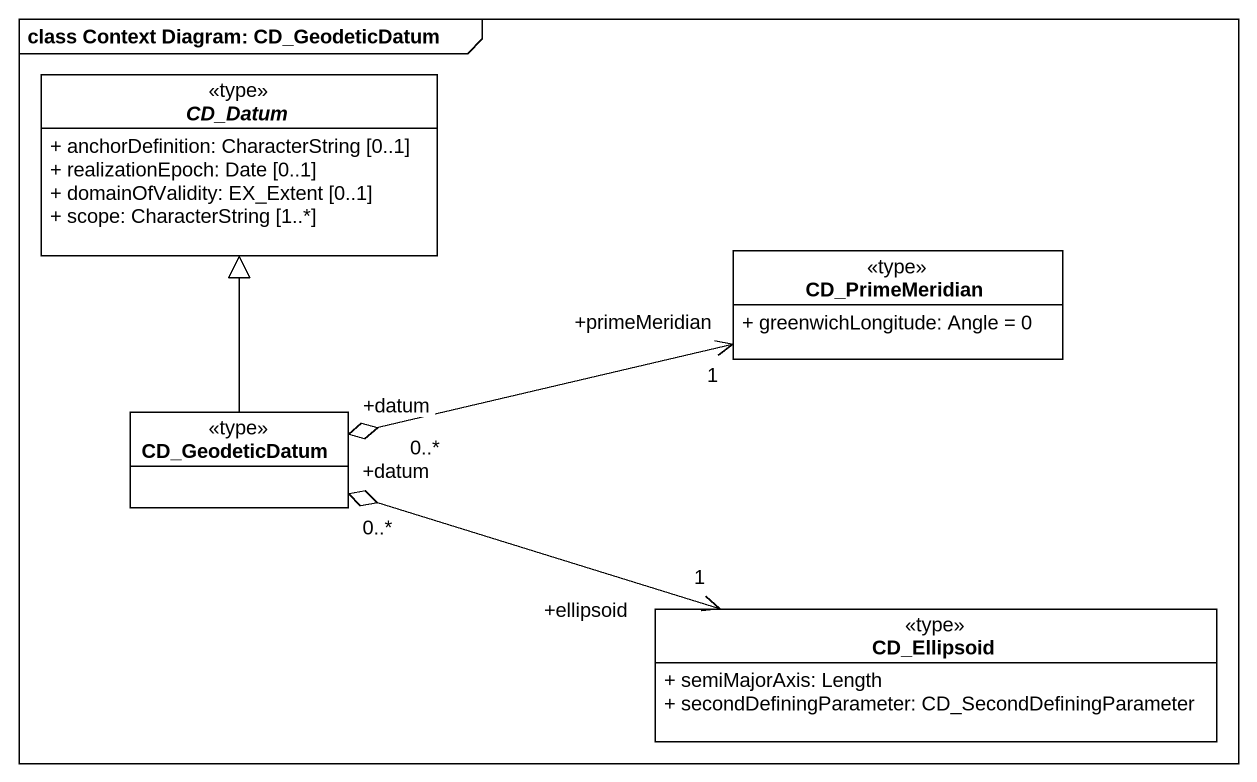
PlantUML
@startuml
mainframe class Context Diagram: CD_GeodeticDatum
hide circle
hide empty members
skinparam classAttributeIconSize 0
abstract class CD_Datum <<type>> {
  + anchorDefinition: CharacterString [0..1]
  + realizationEpoch: Date [0..1]
  + domainOfValidity: EX_Extent [0..1]
  + scope: CharacterString [1..*]
}
class CD_PrimeMeridian <<type>> {
  + greenwichLongitude: Angle = 0
}
class CD_GeodeticDatum <<type>>
class CD_Ellipsoid <<type>> {
  + semiMajorAxis: Length
  + secondDefiningParameter: CD_SecondDefiningParameter
}
CD_PrimeMeridian "+primeMeridian\n1" <-left-o "+datum\n0..*" CD_GeodeticDatum
CD_GeodeticDatum -up-|> CD_Datum
CD_Ellipsoid "+ellipsoid\n1" <-left-o "+datum\n0..*" CD_GeodeticDatum
@enduml
